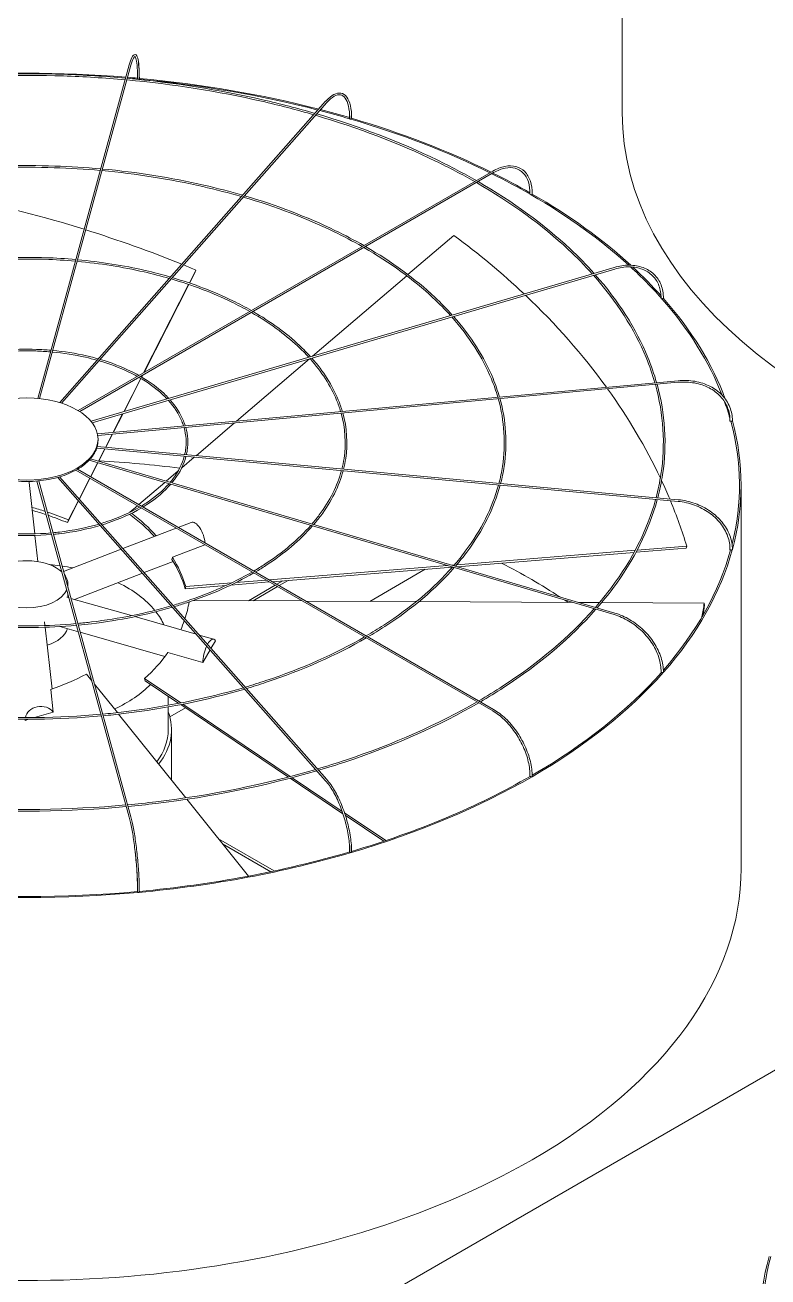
# Model space of a CAD drawing. Header units: millimetres. Extents: x -312439 to 477422, y -331570 to 212570.
# Drawn here: x 395927.4 to 396200.3, y 105970.1 to 106430 of the extents above; entities that cross this region are included whole.
import ezdxf

# ---------------------------------------------------------------- set-up
doc = ezdxf.new("R2010")
doc.units = ezdxf.units.MM

msp = doc.modelspace()

# ---------------------------------------------------------------- linework, layer by layer
at = {"color": 3, "linetype": 'Continuous', "lineweight": 0, "extrusion": (0, 0.816497, 0.57735)}
for p, q in [((396146.72, 106397.756), (396146.72, 106538.496)), ((396865.037, 106428.429), (395875.478, 105857.107)), ((396190.397, 106120.181), (396190.397, 106260.921))]:
    msp.add_line(p, q, dxfattribs=at)
at = {"color": 0, "linetype": 'Continuous', "lineweight": 0, "extrusion": (0, 0.816497, 0.57735)}
for p, q in [((395965.659, 106415.398), (395932.038, 106292.841)), ((395966.25, 106415.236), (395932.657, 106292.781)), ((396037.799, 106401.999), (395940.117, 106291.315)), ((395940.758, 106291.116), (396038.258, 106401.594)), ((396099.185, 106376.345), (395946.867, 106288.404)), ((396099.491, 106375.814), (395947.459, 106288.038)), ((396084.894, 106352.742), (396068.036, 106338.338)), ((395951.628, 106284.445), (396143.795, 106340.976)), ((396143.968, 106340.388), (395952.037, 106283.927)), ((395987.746, 106335.261), (395990.164, 106340.001)), ((395989.794, 106339.035), (395990.164, 106340.001)), ((395989.794, 106339.035), (395987.851, 106335.225)), ((396067.559, 106337.93), (396032.965, 106308.372)), ((395970.93, 106302.297), (395987.465, 106334.71)), ((395987.57, 106334.674), (395971.104, 106302.397)), ((396031.825, 106307.399), (396005.075, 106284.544)), ((396167.272, 106299.375), (395953.973, 106279.871)), ((395954.087, 106279.266), (396167.328, 106298.766)), ((395963.623, 106287.974), (395969.864, 106300.207)), ((395969.958, 106300.151), (395963.768, 106288.017)), ((395970.142, 106300.753), (395970.418, 106301.294)), ((395970.593, 106301.395), (395970.237, 106300.698)), ((395959.76, 106280.4), (395963.24, 106287.223)), ((395963.385, 106287.265), (395959.888, 106280.412)), ((396004.269, 106283.855), (395990.184, 106271.821)), ((395954.19, 106277.432), (395954.19, 106277.932)), ((395956.934, 106274.861), (395959.43, 106279.755)), ((395959.559, 106279.767), (395957.051, 106274.851)), ((395953.705, 106274.542), (396167.272, 106255.012)), ((396167.328, 106255.622), (395953.886, 106275.14)), ((395954.343, 106269.782), (395956.634, 106274.274)), ((395956.752, 106274.263), (395954.45, 106269.751)), ((395989.534, 106271.265), (395984.928, 106267.33)), ((395946.018, 106266.474), (396099.185, 106178.043)), ((395946.637, 106266.824), (396099.491, 106178.574)), ((395950.939, 106270.145), (396143.795, 106213.412)), ((395951.398, 106270.648), (396143.968, 106213.999)), ((395951.424, 106264.06), (395954.06, 106269.227)), ((395954.167, 106269.196), (395951.519, 106264.005)), ((395928.876, 106261.918), (395930.97, 106243.085)), ((395931.776, 106262.501), (395965.659, 106138.99)), ((395932.396, 106262.557), (395966.25, 106139.152)), ((395939.43, 106263.851), (396037.799, 106152.388)), ((396038.258, 106152.794), (395940.081, 106264.039)), ((395947.262, 106255.902), (395951.145, 106263.514)), ((395951.24, 106263.459), (395947.34, 106255.814)), ((395978.674, 106261.986), (395969.134, 106253.835)), ((395983.666, 106266.251), (395979.23, 106262.461)), ((395947.041, 106255.227), (395942.959, 106247.225)), ((395943.329, 106248.191), (395946.963, 106255.315)), ((395968.64, 106253.413), (395965.936, 106251.103)), ((395942.959, 106247.225), (395943.329, 106248.191)), ((395965.922, 106251.05), (395965.936, 106251.103)), ((395982.867, 106245.199), (395963.337, 106237.687)), ((395988.396, 106247.326), (395983.602, 106245.482)), ((395931.038, 106242.474), (395932.1, 106232.929)), ((395981.502, 106234.55), (395993.391, 106239.123)), ((395962.728, 106237.452), (395941.521, 106229.295)), ((396085.939, 106231.757), (396151.499, 106237.059)), ((396151.072, 106236.267), (396086.13, 106231.014)), ((396170.209, 106237.815), (396151.8, 106236.326)), ((396152.224, 106237.118), (396170.415, 106238.589)), ((396170.209, 106237.815), (396170.415, 106238.589)), ((395981.8, 106232.944), (395971.141, 106228.844)), ((396017.029, 106226.183), (396082.406, 106231.471)), ((396084.361, 106230.871), (396018.181, 106225.518)), ((396074.401, 106230.065), (396054.02, 106218.298)), ((396084.108, 106231.609), (396085.072, 106231.687)), ((395970.532, 106228.609), (395945.582, 106219.013)), ((395986.457, 106223.71), (396003.172, 106225.062)), ((396017.106, 106225.431), (396002.976, 106224.288)), ((396004.836, 106225.197), (396015.955, 106226.096)), ((396022.024, 106225.829), (396019.833, 106224.564)), ((396020.7, 106224.064), (396024.039, 106225.992)), ((395943.147, 106224.585), (395943.147, 106223.367)), ((395943.147, 106221.052), (395943.147, 106219.708)), ((396001.238, 106224.148), (395986.252, 106222.936)), ((395986.252, 106222.936), (395986.457, 106223.71)), ((396019.221, 106224.21), (396009.41, 106218.546)), ((396011.126, 106218.537), (396020.087, 106223.71)), ((395943.547, 106219.594), (395942.757, 106219.82)), ((395966.455, 106213.05), (395944.236, 106219.397)), ((396029.222, 106218.436), (395989.326, 106218.658)), ((396071.081, 106218.203), (396030.459, 106218.429)), ((396128.595, 106217.883), (396072.042, 106218.198)), ((396138.367, 106217.829), (396130.807, 106217.871)), ((396176.827, 106217.615), (396139.162, 106217.825)), ((396176.992, 106216.854), (396176.827, 106217.615)), ((395990.267, 106206.247), (395967.731, 106212.685)), ((395934.713, 106209.42), (395934.557, 106210.824)), ((395937.309, 106186.075), (395934.781, 106208.81)), ((395946.969, 106207.119), (395940.173, 106209.06)), ((395978.78, 106198.031), (395947.658, 106206.922)), ((395996.688, 106204.413), (395991.359, 106205.935)), ((395997.283, 106203.85), (395995.679, 106201.04)), ((395992.727, 106195.867), (395979.876, 106199.539)), ((395995.358, 106200.478), (395992.727, 106195.867)), ((395951.907, 106189.12), (395949.95, 106191.559)), ((395971.464, 106189.144), (395971.3, 106189.906)), ((395971.3, 106189.906), (395984.584, 106180.979)), ((395983.834, 106180.832), (395971.464, 106189.144)), ((395937.716, 106177.632), (395936.798, 106185.893)), ((395961.296, 106177.413), (395952.872, 106187.916)), ((395979.971, 106180.113), (395979.971, 106183.428)), ((395979.971, 106171.143), (395979.971, 106179.491)), ((395986.28, 106179.188), (395980.556, 106175.884)), ((396024.106, 106153.768), (395984.553, 106180.349)), ((395985.302, 106180.496), (396024.803, 106153.951)), ((395927.421, 106174.967), (395927.464, 106174.585)), ((395927.464, 106174.585), (395928.752, 106174.967)), ((395930.853, 106175.592), (395937.716, 106177.632)), ((395986.389, 106146.125), (395961.75, 106176.847)), ((395981.196, 106152.6), (395981.196, 106171.143)), ((396044.151, 106140.298), (396024.785, 106153.313)), ((396025.481, 106153.495), (396043.863, 106141.142)), ((396009.462, 106117.356), (395986.833, 106145.571)), ((396044.75, 106140.546), (396059.842, 106130.404)), ((396059.196, 106130.188), (396045.024, 106139.711)), ((396018.91, 106119.255), (395998.478, 106131.052)), ((395999.971, 106129.189), (396017.642, 106118.987))]:
    msp.add_line(p, q, dxfattribs=at)
at = {"color": 0, "linetype": 'Continuous', "lineweight": 0}
for centre, major_axis, ratio, start_param, end_param in [((395928.171, 106260.921), (-262.225, 0), 0.5773503, 4.5737285, 4.8518651), ((395928.171, 106260.921), (-261.613, 0), 0.5773503, 4.556469, 4.5713736), ((395928.171, 106260.921), (-262.225, 0), 0.5773503, 4.5571855, 4.5713361), ((395969.012, 106410.254), (0.306, -0.001), 0.5647458, 3.1415927, 4.5569919), ((395969.012, 106410.254), (0.306, -0.001), 0.5647458, 4.5569919, 6.1277883), ((395928.171, 106260.921), (-261.613, 0), 0.5773503, 4.2918428, 4.5551023), ((395969.06, 106410.428), (0.306, 0), 0.5773503, 5.7174869, 6.2831853), ((395928.171, 106260.921), (-262.225, 0), 0.5773503, 4.2917243, 4.5546375), ((395928.171, 106260.921), (-261.613, 0), 0.5773503, 4.242585, 4.2890574), ((395928.171, 106260.921), (-262.225, 0), 0.5773503, 4.2438111, 4.2889455), ((396046.902, 106395.642), (0.306, -0.003), 0.5659728, 3.1415927, 4.2460434), ((396046.902, 106395.642), (0.306, -0.003), 0.5659728, 4.2460434, 5.8168397), ((395928.171, 106260.921), (-261.613, 0), 0.5773503, 4.0051997, 4.2408431), ((396047.041, 106395.8), (0.306, 0), 0.5773503, 5.290332, 6.2831853), ((395928.171, 106260.921), (-262.225, 0), 0.5773503, 4.0050166, 4.2406095), ((395928.171, 106260.921), (-261.613, 0), 0.5773503, 3.9286416, 4.0018792), ((395928.171, 106260.921), (-262.225, 0), 0.5773503, 3.9309746, 4.001704), ((396113.16, 106367.849), (0.306, -0.004), 0.5683066, 3.1415927, 3.9346429), ((396113.16, 106367.849), (0.306, -0.004), 0.5683066, 3.9346429, 5.5054392), ((395928.171, 106260.921), (-261.613, 0), 0.5773503, 3.7066773, 3.9265771), ((396113.376, 106367.974), (-0.306, 0), 0.5773503, 1.8326303, 3.1415927), ((395928.171, 106260.921), (-262.225, 0), 0.5773503, 3.705131, 3.9265633), ((395928.542, 106219.205), (-236.033, 90.421), 0.5343599, 4.8289255, 5.0170065), ((395928.542, 106219.205), (-236.033, 90.421), 0.5343599, 4.6778989, 4.8264893), ((395928.377, 106219.013), (244.29, -64.884), 0.7560981, 0.9482496, 1.0897919), ((395928.542, 106219.205), (-236.033, 90.421), 0.5343599, 4.655659, 4.6753292), ((395928.171, 106260.921), (-261.613, 0), 0.5773503, 3.6151503, 3.7017035), ((395928.171, 106260.921), (-262.225, 0), 0.5773503, 3.6198551, 3.6998544), ((395928.377, 106219.013), (244.29, -64.884), 0.7560981, 0.7473423, 0.9452164), ((396161.298, 106329.596), (-0.306, 0.005), 0.5715189, 0, 0.4809344), ((396161.298, 106329.596), (-0.306, 0.005), 0.5715189, 0.4809344, 2.0517307), ((395928.171, 106260.921), (-261.613, 0), 0.5773503, 3.3623861, 3.6122993), ((396161.571, 106329.676), (-0.306, 0), 0.5773503, 1.5184711, 3.1415927), ((395928.171, 106260.921), (-262.225, 0), 0.5773503, 3.3525846, 3.6125039), ((395928.377, 106219.013), (244.29, -64.884), 0.7560981, 0.5676523, 0.7441319), ((395928.171, 106260.921), (-261.613, 0), 0.5773503, 3.3053341, 3.3466211), ((396186.606, 106284.626), (-0.306, 0.006), 0.5752952, 0, 0.1678974), ((396186.606, 106284.626), (-0.306, 0.006), 0.5752952, 0.1678974, 1.7386937), ((395928.171, 106260.921), (-261.613, 0), 0.5773503, 2.9976529, 3.2980059), ((396186.909, 106284.653), (-0.306, 0), 0.5773503, 1.2043118, 3.1415927), ((395928.171, 106260.921), (-262.225, 0), 0.5773503, 2.9856485, 3.2984345), ((395928.063, 106277.432), (-26.126, 0), 0.5773503, 2.9880814, 3.1415927), ((395928.063, 106277.432), (-26.126, 0), 0.5773503, 2.6739221, 2.9809447), ((395928.063, 106277.432), (-26.126, 0), 0.5773503, 2.0456036, 2.3526262), ((395928.063, 106277.432), (-26.126, 0), 0.5773503, 2.3597628, 2.6667854), ((395928.171, 106119.681), (-261.613, 0), 0.5773503, 4.4965959, 4.611374), ((395928.063, 106277.432), (-26.126, 0), 0.5773503, 1.417285, 1.7243076), ((395923.383, 106261.307), (-5.494, -0.611), 0.8148193, 3.1415927, 3.239858), ((395928.063, 106277.432), (-26.126, 0), 0.5773503, 1.7314443, 2.0384669), ((395928.377, 106219.013), (244.29, -64.884), 0.7560981, 0.5274276, 0.562586), ((395928.542, 106219.205), (56.639, -21.698), 0.5343599, 1.6636456, 1.7494756), ((395928.377, 106219.013), (244.29, -64.884), 0.7560981, 0.4379774, 0.5241031), ((395928.171, 106218.238), (-56.639, 21.698), 0.5343599, 4.7930664, 4.8825345), ((395928.542, 106219.205), (56.639, -21.698), 0.5343599, 1.5140664, 1.6514841), ((395928.171, 106218.238), (-56.639, 21.698), 0.5343599, 4.655659, 4.78086), ((395928.171, 106218.238), (58.621, -15.57), 0.7560981, 0.8715668, 1.0888975), ((395928.377, 106219.013), (58.621, -15.57), 0.7560981, 1.0889957, 1.0897919), ((395928.377, 106219.013), (58.621, -15.57), 0.7560981, 0.8588781, 1.0770864), ((395990.381, 106242.167), (-1.984, 5.159), 0.4527097, 4.0715694, 6.2831853), ((395928.377, 106219.013), (58.621, -15.57), 0.7560981, 0.4379774, 0.6748983), ((395928.171, 106260.921), (-261.613, 0), 0.5773503, 2.6753447, 2.9836943), ((395928.171, 106260.921), (-262.225, 0), 0.5773503, 2.6707914, 2.9843582), ((396186.606, 106237.342), (-0.306, 0.006), 0.5792658, 0, 1.4246091), ((396186.909, 106237.314), (-0.306, 0), 0.5773503, 0.8901525, 3.1415927), ((395928.171, 106224.585), (-14.976, 0), 0.5773503, 3.6916997, 5.4977871), ((395928.171, 106202.273), (-51.8, 0), 0.5773503, 4.4755897, 4.5522282), ((395928.171, 106202.273), (-51.8, 0), 0.5773503, 4.3841689, 4.46244), ((395928.171, 106218.238), (58.621, -15.57), 0.7560981, 0.4379774, 0.6726233), ((395928.171, 106119.681), (-261.613, 0), 0.5773503, 3.867145, 3.9833748), ((395928.171, 106224.585), (-14.976, 0), 0.5773503, 3.0357663, 3.5615783), ((395928.171, 106202.273), (-51.8, 0), 0.5773503, 3.5810046, 4.0125195), ((395928.171, 106224.585), (-14.976, 0), 0.5773503, 0.1968015, 2.9056449), ((395928.007, 106218.999), (59.282, 12.821), 0.7719474, 5.8595474, 5.99043), ((395928.171, 106119.681), (-261.613, 0), 0.5773503, 3.8494737, 3.8569689), ((395928.007, 106218.999), (247.048, 53.431), 0.7719474, 5.9775334, 6.0030301), ((395928.171, 106218.238), (247.048, 53.431), 0.7719474, 5.9850347, 6.0030301), ((395928.171, 106202.273), (-51.8, 0), 0.5773503, 3.3906549, 3.5616615), ((395928.007, 106218.999), (59.282, 12.821), 0.7719474, 5.7736505, 5.8452628), ((395928.171, 106209.678), (-14.976, 0), 0.5773503, 2.0838772, 2.9778132), ((395995.169, 106199.098), (1.518, 5.315), 0.3621096, 1.1204156, 2.3231422), ((395995.169, 106199.098), (1.518, 5.315), 0.3621096, 5.9116388, 7.2697762), ((395928.007, 106218.999), (59.282, 12.821), 0.7719474, 5.3512156, 5.5881365), ((395927.801, 106219.177), (-56.425, -22.248), 0.5660586, 1.5074553, 1.7443762), ((395928.171, 106260.921), (-262.225, 0), 0.5773503, 2.0421116, 2.6702774), ((395928.171, 106260.921), (-261.613, 0), 0.5773503, 2.358999, 2.669365), ((396161.298, 106192.372), (-0.306, 0.005), 0.5830421, 0, 1.1094484), ((396161.571, 106192.292), (-0.306, 0), 0.5773503, 0.5759933, 3.1415927), ((395928.171, 106202.273), (-51.8, 0), 0.5773503, 2.2375498, 2.6358707), ((395932.96, 106175.169), (5.494, 0.611), 0.8148193, 0.440938, 2.9148909), ((395932.96, 106175.169), (5.494, 0.611), 0.8148193, 3.0505707, 3.1356266), ((395928.171, 106171.143), (-53.025, 0), 0.5773503, 2.7158894, 3.3569527), ((395928.171, 106171.143), (-51.8, 0), 0.5773503, 2.7364581, 3.1415927), ((395928.171, 106260.921), (-261.613, 0), 0.5773503, 2.0437737, 2.355024), ((396113.16, 106154.118), (-0.306, 0.004), 0.5862544, 0, 0.7932918), ((396113.376, 106153.993), (-0.306, 0), 0.5773503, 0.261834, 3.1415927), ((395928.171, 106260.921), (-262.225, 0), 0.5773503, 1.7280308, 2.0415976), ((395928.171, 106260.921), (-261.613, 0), 0.5773503, 1.7289191, 2.0406845), ((396046.902, 106126.325), (-0.306, 0.003), 0.5885883, 0, 0.4763277), ((396047.041, 106126.168), (-0.306, 0), 0.5773503, 0, 3.1415927), ((395928.171, 106260.921), (-262.225, 0), 0.5773503, 1.4139544, 1.727034), ((395928.171, 106260.921), (-261.613, 0), 0.5773503, 1.41439, 1.726367), ((395969.012, 106111.714), (-0.306, 0.001), 0.5898153, 0, 0.1588369), ((395969.06, 106111.539), (-0.306, 0), 0.5773503, 0, 3.1415927), ((396459.693, 105954.047), (-262.225, 0), 0.5773503, 6.126925, 6.4343205), ((396459.693, 105954.047), (-261.613, 0), 0.5773503, 6.1262297, 6.4235661)]:
    msp.add_ellipse(centre, major_axis=major_axis, ratio=ratio, start_param=start_param, end_param=end_param, dxfattribs=at)
at = {"color": 3, "linetype": 'Continuous', "lineweight": 0}
for centre, start_param, end_param in [((396408.946, 106397.756), 0, 2.3561945), ((395928.171, 106120.181), 0, 2.3561945), ((395928.171, 106120.181), 2.3561945, 3.1415927)]:
    msp.add_ellipse(centre, major_axis=(-262.225, 0), ratio=0.5773503, start_param=start_param, end_param=end_param, dxfattribs=at)
at = {"color": 0, "linetype": 'Continuous', "lineweight": 0}
msp.add_ellipse((395928.063, 106277.932), major_axis=(-26.126, 0), ratio=0.5773503, dxfattribs=at)
for points, knots in [([(395969.366, 106410.428), (395969.366, 106412.132), (395969.315, 106413.649), (395969.112, 106416.167), (395968.963, 106417.167), (395968.561, 106418.588), (395968.335, 106419.104), (395967.55, 106419.219), (395967.302, 106419.072), (395966.751, 106418.486), (395966.443, 106417.832), (395965.963, 106416.45), (395965.811, 106415.952), (395965.659, 106415.398)], [4.712389, 4.712389, 4.712389, 4.712389, 5.0265482, 5.0265482, 5.3407075, 5.3407075, 5.6548668, 5.6548668, 5.8236028, 5.8236028, 6.1377621, 6.1377621, 6.2831853, 6.2831853, 6.2831853, 6.2831853]), ([(395966.25, 106415.236), (395966.568, 106416.396), (395966.887, 106417.288), (395967.444, 106418.369), (395967.693, 106418.519), (395967.719, 106418.519), (395967.924, 106418.37), (395968.276, 106417.205), (395968.421, 106416.355), (395968.631, 106414.112), (395968.693, 106412.682), (395968.706, 106410.793), (395968.707, 106410.526), (395968.706, 106410.255)], [0, 0, 0, 0, 0.3152669, 0.3152669, 0.6094726, 0.6094726, 0.9267406, 0.9267406, 1.2208373, 1.2208373, 1.5356304, 1.5356304, 1.5863402, 1.5863402, 1.5863402, 1.5863402]), ([(395968.985, 106416.564), (395968.994, 106416.503), (395969.003, 106416.442), (395969.155, 106415.355), (395969.249, 106414.051), (395969.312, 106411.814), (395969.321, 106411.054), (395969.319, 106410.253)], [1.10131175, 1.10131175, 1.10131175, 1.10131175, 1.12076762, 1.12076762, 1.43803566, 1.43803566, 1.5863026, 1.5863026, 1.5863026, 1.5863026]), ([(395964.32, 106410.518), (395956.826, 106411.196), (395949.274, 106411.663), (395925.046, 106412.479), (395908.288, 106412.009), (395891.806, 106410.518)], [5.342386, 5.342386, 5.342386, 5.342386, 5.43953692, 5.43953692, 5.65318828, 5.65318828, 5.65318828, 5.65318828]), ([(395964.156, 106409.918), (395956.638, 106410.596), (395949.062, 106411.062), (395924.943, 106411.861), (395908.321, 106411.392), (395891.97, 106409.918)], [5.34285963, 5.34285963, 5.34285963, 5.34285963, 5.44045758, 5.44045758, 5.65271466, 5.65271466, 5.65271466, 5.65271466]), ([(396033.435, 106397.055), (396027.157, 106398.884), (396020.736, 106400.55), (395998.286, 106405.684), (395981.679, 106408.311), (395964.775, 106409.862)], [5.03043397, 5.03043397, 5.03043397, 5.03043397, 5.12064091, 5.12064091, 5.34017784, 5.34017784, 5.34017784, 5.34017784]), ([(396033.883, 106397.563), (396027.595, 106399.401), (396021.164, 106401.075), (395998.624, 106406.249), (395981.932, 106408.898), (395964.94, 106410.462)], [5.02911205, 5.02911205, 5.02911205, 5.02911205, 5.11935362, 5.11935362, 5.33970837, 5.33970837, 5.33970837, 5.33970837]), ([(396047.348, 106395.8), (396047.348, 106397.515), (396047.197, 106399.064), (396046.601, 106401.69), (396046.156, 106402.768), (396044.975, 106404.353), (396044.226, 106404.859), (396042.586, 106405.143), (396041.726, 106404.97), (396039.913, 106404.05), (396038.949, 106403.264), (396037.924, 106402.141), (396037.861, 106402.071), (396037.799, 106401.999)], [4.712389, 4.712389, 4.712389, 4.712389, 5.0265482, 5.0265482, 5.3407075, 5.3407075, 5.6548668, 5.6548668, 5.9484515, 5.9484515, 6.2626108, 6.2626108, 6.2831853, 6.2831853, 6.2831853, 6.2831853]), ([(396038.258, 106401.594), (396039.172, 106402.63), (396040.08, 106403.396), (396041.763, 106404.318), (396042.529, 106404.474), (396043.87, 106404.239), (396044.467, 106403.845), (396045.494, 106402.446), (396045.911, 106401.442), (396046.463, 106398.938), (396046.603, 106397.448), (396046.597, 106395.741), (396046.597, 106395.693), (396046.596, 106395.645)], [0, 0, 0, 0, 0.3146448, 0.3146448, 0.6289116, 0.6289116, 0.9461796, 0.9461796, 1.2634477, 1.2634477, 1.5772832, 1.5772832, 1.5863402, 1.5863402, 1.5863402, 1.5863402]), ([(396092.536, 106372.506), (396087.933, 106375.135), (396083.141, 106377.653), (396064.643, 106386.593), (396049.82, 106392.245), (396034.084, 106396.865)], [4.71777189, 4.71777189, 4.71777189, 4.71777189, 4.80086127, 4.80086127, 5.02732174, 5.02732174, 5.02732174, 5.02732174]), ([(396093.149, 106372.86), (396088.535, 106375.505), (396083.731, 106378.04), (396065.181, 106387.036), (396050.315, 106392.723), (396034.532, 106397.372)], [4.71590946, 4.71590946, 4.71590946, 4.71590946, 4.79913358, 4.79913358, 5.02600568, 5.02600568, 5.02600568, 5.02600568]), ([(396047.199, 106396.654), (396047.205, 106396.45), (396047.208, 106396.243), (396047.21, 106395.904), (396047.21, 106395.773), (396047.209, 106395.641)], [7.805980691, 7.805980691, 7.805980691, 7.805980691, 7.845140151, 7.845140151, 7.869416781, 7.869416781, 7.869416781, 7.869416781]), ([(395955.177, 106377.19), (395949.594, 106377.693), (395943.968, 106378.041), (395925.851, 106378.652), (395913.297, 106378.303), (395900.949, 106377.19)], [5.34296141, 5.34296141, 5.34296141, 5.34296141, 5.43938168, 5.43938168, 5.65261288, 5.65261288, 5.65261288, 5.65261288]), ([(395955.013, 106376.59), (395949.406, 106377.093), (395943.756, 106377.439), (395925.748, 106378.034), (395913.33, 106377.686), (395901.113, 106376.59)], [5.34359392, 5.34359392, 5.34359392, 5.34359392, 5.44060854, 5.44060854, 5.65198037, 5.65198037, 5.65198037, 5.65198037]), ([(396007.35, 106367.498), (396002.687, 106368.858), (395997.918, 106370.098), (395981.068, 106373.968), (395968.545, 106375.958), (395955.797, 106377.134)], [5.03001504, 5.03001504, 5.03001504, 5.03001504, 5.11913743, 5.11913743, 5.33939405, 5.33939405, 5.33939405, 5.33939405]), ([(396113.682, 106367.974), (396113.682, 106369.7), (396113.446, 106371.295), (396112.512, 106374.074), (396111.814, 106375.258), (396110.015, 106377.078), (396108.917, 106377.714), (396106.449, 106378.365), (396105.082, 106378.382), (396102.218, 106377.813), (396100.718, 106377.225), (396099.211, 106376.36), (396099.198, 106376.352), (396099.185, 106376.345)], [3.1415927, 3.1415927, 3.1415927, 3.1415927, 3.4557519, 3.4557519, 3.7699112, 3.7699112, 4.0826965, 4.0826965, 4.3954482, 4.3954482, 4.7096075, 4.7096075, 4.712389, 4.712389, 4.712389, 4.712389]), ([(396099.491, 106375.814), (396100.928, 106376.644), (396102.36, 106377.205), (396105.06, 106377.74), (396106.326, 106377.715), (396108.577, 106377.101), (396109.564, 106376.514), (396111.187, 106374.82), (396111.823, 106373.712), (396112.668, 106371.064), (396112.876, 106369.527), (396112.853, 106367.853)], [1.5707963, 1.5707963, 1.5707963, 1.5707963, 1.8880644, 1.8880644, 2.2053324, 2.2053324, 2.5226004, 2.5226004, 2.8398685, 2.8398685, 3.1571365, 3.1571365, 3.1571365, 3.1571365]), ([(396006.902, 106366.99), (396002.249, 106368.342), (395997.491, 106369.573), (395980.73, 106373.404), (395968.292, 106375.371), (395955.632, 106376.534)], [5.03177949, 5.03177949, 5.03177949, 5.03177949, 5.12085286, 5.12085286, 5.34001919, 5.34001919, 5.34001919, 5.34001919]), ([(396135.727, 106338.603), (396132.991, 106341.656), (396130.052, 106344.649), (396117.371, 106356.484), (396106.013, 106364.752), (396093.15, 106372.153)], [4.40451603, 4.40451603, 4.40451603, 4.40451603, 4.48100319, 4.48100319, 4.71406654, 4.71406654, 4.71406654, 4.71406654]), ([(396136.378, 106338.794), (396133.646, 106341.856), (396130.711, 106344.857), (396118.022, 106356.753), (396106.646, 106365.067), (396093.763, 106372.507)], [4.40270972, 4.40270972, 4.40270972, 4.40270972, 4.47899466, 4.47899466, 4.71221436, 4.71221436, 4.71221436, 4.71221436]), ([(396051.212, 106348.647), (396047.819, 106350.578), (396044.29, 106352.429), (396030.481, 106359.098), (396019.359, 106363.337), (396007.552, 106366.801)], [4.7196458, 4.7196458, 4.7196458, 4.7196458, 4.80114658, 4.80114658, 5.02763075, 5.02763075, 5.02763075, 5.02763075]), ([(396051.826, 106349.002), (396048.422, 106350.949), (396044.88, 106352.815), (396031.02, 106359.541), (396019.854, 106363.814), (396007.999, 106367.308)], [4.71715813, 4.71715813, 4.71715813, 4.71715813, 4.79884427, 4.79884427, 5.02587671, 5.02587671, 5.02587671, 5.02587671]), ([(395946.038, 106343.873), (395942.364, 106344.202), (395938.664, 106344.429), (395926.654, 106344.837), (395918.304, 106344.608), (395910.089, 106343.873)], [5.34408303, 5.34408303, 5.34408303, 5.34408303, 5.43906993, 5.43906993, 5.65149126, 5.65149126, 5.65149126, 5.65149126]), ([(396083.66, 106323.286), (396081.65, 106325.517), (396079.495, 106327.705), (396070.028, 106336.533), (396061.493, 106342.74), (396051.827, 106348.295)], [4.40671458, 4.40671458, 4.40671458, 4.40671458, 4.48133637, 4.48133637, 4.71470569, 4.71470569, 4.71470569, 4.71470569]), ([(396084.311, 106323.477), (396082.305, 106325.717), (396080.155, 106327.913), (396070.679, 106336.803), (396062.127, 106343.055), (396052.44, 106348.649)], [4.40429576, 4.40429576, 4.40429576, 4.40429576, 4.47865981, 4.47865981, 4.7122362, 4.7122362, 4.7122362, 4.7122362]), ([(395945.873, 106343.273), (395942.176, 106343.601), (395938.452, 106343.828), (395926.551, 106344.219), (395918.337, 106343.991), (395910.253, 106343.273)], [5.34503474, 5.34503474, 5.34503474, 5.34503474, 5.44090812, 5.44090812, 5.65053954, 5.65053954, 5.65053954, 5.65053954]), ([(395980.377, 106336.934), (395977.346, 106337.809), (395974.248, 106338.607), (395963.174, 106341.135), (395954.907, 106342.442), (395946.493, 106343.217)], [5.03439168, 5.03439168, 5.03439168, 5.03439168, 5.12127422, 5.12127422, 5.3396756, 5.3396756, 5.3396756, 5.3396756]), ([(395980.825, 106337.442), (395977.784, 106338.325), (395974.676, 106339.132), (395963.512, 106341.7), (395955.16, 106343.029), (395946.657, 106343.817)], [5.03173968, 5.03173968, 5.03173968, 5.03173968, 5.11870396, 5.11870396, 5.33874043, 5.33874043, 5.33874043, 5.33874043]), ([(396161.877, 106329.676), (396161.877, 106331.408), (396161.578, 106333.058), (396160.402, 106336.028), (396159.526, 106337.347), (396157.285, 106339.514), (396155.922, 106340.361), (396152.85, 106341.503), (396151.143, 106341.797), (396147.555, 106341.81), (396145.674, 106341.529), (396143.795, 106340.976)], [4.712389, 4.712389, 4.712389, 4.712389, 5.0265482, 5.0265482, 5.3407075, 5.3407075, 5.6548668, 5.6548668, 5.969026, 5.969026, 6.2831853, 6.2831853, 6.2831853, 6.2831853]), ([(396143.968, 106340.388), (396145.784, 106340.923), (396147.596, 106341.19), (396151.031, 106341.166), (396152.652, 106340.877), (396155.545, 106339.777), (396156.816, 106338.967), (396158.89, 106336.908), (396159.694, 106335.66), (396160.76, 106332.837), (396161.02, 106331.262), (396160.992, 106329.601)], [0, 0, 0, 0, 0.317268, 0.317268, 0.6345361, 0.6345361, 0.9518041, 0.9518041, 1.2690722, 1.2690722, 1.5863402, 1.5863402, 1.5863402, 1.5863402]), ([(396009.897, 106324.794), (396007.712, 106326.028), (396005.443, 106327.213), (395996.323, 106331.613), (395988.903, 106334.438), (395981.027, 106336.745)], [4.72327264, 4.72327264, 4.72327264, 4.72327264, 4.80171455, 4.80171455, 5.02817129, 5.02817129, 5.02817129, 5.02817129]), ([(396010.512, 106325.149), (396008.315, 106326.4), (396006.033, 106327.6), (395996.861, 106332.056), (395989.398, 106334.915), (395981.474, 106337.252)], [4.71952861, 4.71952861, 4.71952861, 4.71952861, 4.7982649, 4.7982649, 5.02554265, 5.02554265, 5.02554265, 5.02554265]), ([(396158.729, 106298.594), (396157.841, 106301.703), (396156.765, 106304.794), (396151.187, 106318.331), (396144.685, 106328.507), (396136.178, 106338.097)], [4.09036759, 4.09036759, 4.09036759, 4.09036759, 4.16055829, 4.16055829, 4.40029723, 4.40029723, 4.40029723, 4.40029723]), ([(396159.35, 106298.651), (396158.464, 106301.77), (396157.389, 106304.871), (396151.817, 106318.461), (396145.32, 106328.671), (396136.827, 106338.288)], [4.08953528, 4.08953528, 4.08953528, 4.08953528, 4.15944113, 4.15944113, 4.39851052, 4.39851052, 4.39851052, 4.39851052]), ([(396031.6, 106307.971), (396030.314, 106309.383), (396028.941, 106310.769), (396022.688, 106316.592), (396016.98, 106320.736), (396010.514, 106324.443)], [4.41096312, 4.41096312, 4.41096312, 4.41096312, 4.4820009, 4.4820009, 4.71586354, 4.71586354, 4.71586354, 4.71586354]), ([(396032.252, 106308.163), (396030.97, 106309.584), (396029.601, 106310.978), (396023.34, 106316.861), (396017.613, 106321.05), (396011.127, 106324.797)], [4.40730528, 4.40730528, 4.40730528, 4.40730528, 4.47799052, 4.47799052, 4.71216027, 4.71216027, 4.71216027, 4.71216027]), ([(396101.018, 106293.317), (396100.363, 106295.579), (396099.575, 106297.828), (396095.41, 106307.927), (396090.517, 106315.574), (396084.112, 106322.781)], [4.09258463, 4.09258463, 4.09258463, 4.09258463, 4.16074385, 4.16074385, 4.40108815, 4.40108815, 4.40108815, 4.40108815]), ([(396101.639, 106293.374), (396100.986, 106295.646), (396100.199, 106297.904), (396096.04, 106308.057), (396091.152, 106315.739), (396084.762, 106322.971)], [4.09145544, 4.09145544, 4.09145544, 4.09145544, 4.15925512, 4.15925512, 4.39870409, 4.39870409, 4.39870409, 4.39870409]), ([(395936.898, 106310.556), (395935.135, 106310.71), (395933.36, 106310.818), (395927.458, 106311.022), (395923.311, 106310.913), (395919.228, 106310.556)], [5.34742678, 5.34742678, 5.34742678, 5.34742678, 5.43812478, 5.43812478, 5.64814751, 5.64814751, 5.64814751, 5.64814751]), ([(395936.733, 106309.955), (395934.947, 106310.11), (395933.148, 106310.216), (395927.356, 106310.404), (395923.344, 106310.297), (395919.393, 106309.955)], [5.34934775, 5.34934775, 5.34934775, 5.34934775, 5.44178794, 5.44178794, 5.64622654, 5.64622654, 5.64622654, 5.64622654]), ([(395953.851, 106306.877), (395952.442, 106307.275), (395951.006, 106307.641), (395945.619, 106308.866), (395941.523, 106309.514), (395937.353, 106309.9)], [5.04221465, 5.04221465, 5.04221465, 5.04221465, 5.12251796, 5.12251796, 5.33864709, 5.33864709, 5.33864709, 5.33864709]), ([(395954.3, 106307.386), (395952.881, 106307.792), (395951.434, 106308.166), (395945.957, 106309.431), (395941.775, 106310.101), (395937.517, 106310.5)], [5.03687901, 5.03687901, 5.03687901, 5.03687901, 5.11739529, 5.11739529, 5.33679188, 5.33679188, 5.33679188, 5.33679188]), ([(395968.579, 106300.939), (395967.604, 106301.478), (395966.596, 106301.998), (395962.164, 106304.128), (395958.448, 106305.538), (395954.502, 106306.69)], [4.73414686, 4.73414686, 4.73414686, 4.73414686, 4.80339703, 4.80339703, 5.02979007, 5.02979007, 5.02979007, 5.02979007]), ([(395969.197, 106301.296), (395968.208, 106301.851), (395967.187, 106302.385), (395962.703, 106304.571), (395958.943, 106306.016), (395954.95, 106307.197)], [4.72658474, 4.72658474, 4.72658474, 4.72658474, 4.79652126, 4.79652126, 5.0245472, 5.0245472, 5.0245472, 5.0245472]), ([(396043.308, 106288.04), (396042.887, 106289.458), (396042.387, 106290.869), (396039.634, 106297.532), (396036.353, 106302.647), (396032.054, 106307.466)], [4.09685918, 4.09685918, 4.09685918, 4.09685918, 4.16111414, 4.16111414, 4.40251946, 4.40251946, 4.40251946, 4.40251946]), ([(396043.93, 106288.097), (396043.51, 106289.525), (396043.011, 106290.946), (396040.265, 106297.662), (396036.988, 106302.811), (396032.704, 106307.657)], [4.09510983, 4.09510983, 4.09510983, 4.09510983, 4.15888353, 4.15888353, 4.39893942, 4.39893942, 4.39893942, 4.39893942]), ([(395979.534, 106292.654), (395978.976, 106293.248), (395978.387, 106293.833), (395975.349, 106296.65), (395972.466, 106298.731), (395969.2, 106300.591)], [4.42373247, 4.42373247, 4.42373247, 4.42373247, 4.48397953, 4.48397953, 4.71933502, 4.71933502, 4.71933502, 4.71933502]), ([(395980.19, 106292.848), (395979.635, 106293.45), (395979.049, 106294.042), (395976, 106296.92), (395973.1, 106299.046), (395969.813, 106300.945)], [4.41624247, 4.41624247, 4.41624247, 4.41624247, 4.47598634, 4.47598634, 4.71193426, 4.71193426, 4.71193426, 4.71193426]), ([(396187.215, 106284.653), (396187.215, 106286.39), (396186.882, 106288.097), (396185.583, 106291.284), (396184.617, 106292.761), (396182.153, 106295.34), (396180.654, 106296.441), (396177.275, 106298.162), (396175.394, 106298.782), (396171.432, 106299.484), (396169.351, 106299.566), (396167.272, 106299.375)], [4.712389, 4.712389, 4.712389, 4.712389, 5.0265482, 5.0265482, 5.3407075, 5.3407075, 5.6548668, 5.6548668, 5.969026, 5.969026, 6.2831853, 6.2831853, 6.2831853, 6.2831853]), ([(396167.328, 106298.766), (396169.343, 106298.95), (396171.357, 106298.867), (396175.181, 106298.179), (396176.99, 106297.573), (396180.221, 106295.903), (396181.643, 106294.838), (396183.962, 106292.359), (396184.859, 106290.946), (396186.043, 106287.907), (396186.331, 106286.283), (396186.3, 106284.631)], [6.2831853, 6.2831853, 6.2831853, 6.2831853, 6.6004533, 6.6004533, 6.9177214, 6.9177214, 7.2349894, 7.2349894, 7.5522575, 7.5522575, 7.8695255, 7.8695255, 7.8695255, 7.8695255]), ([(396159.161, 106256.369), (396159.916, 106259.225), (396160.512, 106262.095), (396162.614, 106275.973), (396161.924, 106287.089), (396158.898, 106297.995)], [3.77541609, 3.77541609, 3.77541609, 3.77541609, 3.83978539, 3.83978539, 4.08585643, 4.08585643, 4.08585643, 4.08585643]), ([(396159.779, 106256.313), (396160.533, 106259.175), (396161.128, 106262.053), (396163.225, 106275.969), (396162.536, 106287.119), (396159.518, 106298.051)], [3.77616248, 3.77616248, 3.77616248, 3.77616248, 3.84020832, 3.84020832, 4.08505688, 4.08505688, 4.08505688, 4.08505688]), ([(395985.593, 106282.762), (395985.408, 106283.338), (395985.198, 106283.911), (395983.859, 106287.136), (395982.189, 106289.719), (395979.996, 106292.152)], [4.10975269, 4.10975269, 4.10975269, 4.10975269, 4.16221832, 4.16221832, 4.40682155, 4.40682155, 4.40682155, 4.40682155]), ([(395986.217, 106282.819), (395986.033, 106283.405), (395985.824, 106283.987), (395984.489, 106287.267), (395982.824, 106289.884), (395980.646, 106292.343)], [4.10592526, 4.10592526, 4.10592526, 4.10592526, 4.15777238, 4.15777238, 4.39963811, 4.39963811, 4.39963811, 4.39963811]), ([(396101.456, 106261.646), (396101.998, 106263.72), (396102.427, 106265.803), (396103.997, 106276.162), (396103.474, 106284.519), (396101.188, 106292.718)], [3.77736844, 3.77736844, 3.77736844, 3.77736844, 3.83971259, 3.83971259, 4.08656564, 4.08656564, 4.08656564, 4.08656564]), ([(396102.074, 106261.589), (396102.614, 106263.67), (396103.042, 106265.761), (396104.607, 106276.157), (396104.085, 106284.549), (396101.808, 106292.774)], [3.77834287, 3.77834287, 3.77834287, 3.77834287, 3.84027623, 3.84027623, 4.08549455, 4.08549455, 4.08549455, 4.08549455]), ([(396043.747, 106266.923), (396044.077, 106268.218), (396044.341, 106269.518), (396045.379, 106276.358), (396045.024, 106281.953), (396043.482, 106287.441)], [3.78111281, 3.78111281, 3.78111281, 3.78111281, 3.83956511, 3.83956511, 4.08781837, 4.08781837, 4.08781837, 4.08781837]), ([(396044.365, 106266.866), (396044.693, 106268.168), (396044.956, 106269.476), (396045.99, 106276.354), (396045.635, 106281.983), (396044.102, 106287.497)], [3.78251471, 3.78251471, 3.78251471, 3.78251471, 3.8404098, 3.8404098, 4.0861992, 4.0861992, 4.0861992, 4.0861992]), ([(395986.034, 106272.2), (395986.155, 106272.716), (395986.255, 106273.234), (395986.762, 106276.555), (395986.574, 106279.386), (395985.774, 106282.164)], [3.79241111, 3.79241111, 3.79241111, 3.79241111, 3.83910744, 3.83910744, 4.09159713, 4.09159713, 4.09159713, 4.09159713]), ([(395986.649, 106272.144), (395986.77, 106272.667), (395986.869, 106273.192), (395987.372, 106276.55), (395987.185, 106279.416), (395986.395, 106282.22)], [3.79485754, 3.79485754, 3.79485754, 3.79485754, 3.8407928, 3.8407928, 4.08828416, 4.08828416, 4.08828416, 4.08828416]), ([(395980.702, 106262.028), (395981.082, 106262.48), (395981.446, 106262.937), (395983.756, 106266.022), (395985.133, 106268.785), (395985.883, 106271.599)], [3.47410339, 3.47410339, 3.47410339, 3.47410339, 3.51894345, 3.51894345, 3.77424927, 3.77424927, 3.77424927, 3.77424927]), ([(395981.342, 106261.84), (395981.686, 106262.254), (395982.015, 106262.673), (395984.333, 106265.787), (395985.741, 106268.634), (395986.502, 106271.543)], [3.48078418, 3.48078418, 3.48078418, 3.48078418, 3.52099532, 3.52099532, 3.77722211, 3.77722211, 3.77722211, 3.77722211]), ([(396032.764, 106246.713), (396033.71, 106247.81), (396034.604, 106248.921), (396039.336, 106255.25), (396042.078, 106260.733), (396043.59, 106266.322)], [3.46491265, 3.46491265, 3.46491265, 3.46491265, 3.51947788, 3.51947788, 3.77207122, 3.77207122, 3.77207122, 3.77207122]), ([(396033.408, 106246.523), (396034.314, 106247.583), (396035.173, 106248.657), (396039.913, 106255.015), (396042.687, 106260.582), (396044.209, 106266.266)], [3.46836695, 3.46836695, 3.46836695, 3.46836695, 3.52050672, 3.52050672, 3.77360482, 3.77360482, 3.77360482, 3.77360482]), ([(395970.077, 106253.291), (395970.673, 106253.645), (395971.255, 106254.006), (395975.157, 106256.537), (395978, 106258.946), (395980.263, 106261.519)], [3.15594616, 3.15594616, 3.15594616, 3.15594616, 3.1998122, 3.1998122, 3.45718678, 3.45718678, 3.45718678, 3.45718678]), ([(395970.684, 106252.94), (395971.189, 106253.244), (395971.684, 106253.554), (395975.63, 106256.116), (395978.577, 106258.63), (395980.91, 106261.329)], [3.16311142, 3.16311142, 3.16311142, 3.16311142, 3.20013863, 3.20013863, 3.46418527, 3.46418527, 3.46418527, 3.46418527]), ([(396084.823, 106231.398), (396086.336, 106233.139), (396087.762, 106234.905), (396094.916, 106244.478), (396099.023, 106252.681), (396101.296, 106261.045)], [3.46185589, 3.46185589, 3.46185589, 3.46185589, 3.51965328, 3.51965328, 3.77134922, 3.77134922, 3.77134922, 3.77134922]), ([(396085.468, 106231.208), (396086.941, 106232.912), (396088.331, 106234.641), (396095.493, 106244.243), (396099.632, 106252.529), (396101.915, 106260.989)], [3.46418406, 3.46418406, 3.46418406, 3.46418406, 3.52033986, 3.52033986, 3.7723822, 3.7723822, 3.7723822, 3.7723822]), ([(395955.213, 106246.892), (395955.953, 106247.116), (395956.685, 106247.348), (395961.811, 106249.06), (395965.877, 106250.862), (395969.469, 106252.935)], [2.837842, 2.837842, 2.837842, 2.837842, 2.88061564, 2.88061564, 3.14113288, 3.14113288, 3.14113288, 3.14113288]), ([(395955.659, 106246.388), (395956.291, 106246.581), (395956.917, 106246.781), (395962.124, 106248.515), (395966.356, 106250.401), (395970.081, 106252.582)], [2.84298262, 2.84298262, 2.84298262, 2.84298262, 2.8793398, 2.8793398, 3.14846238, 3.14846238, 3.14846238, 3.14846238]), ([(396136.873, 106216.087), (396138.957, 106218.474), (396140.917, 106220.897), (396150.493, 106233.713), (396155.964, 106244.633), (396158.999, 106255.769)], [3.46025293, 3.46025293, 3.46025293, 3.46025293, 3.51974047, 3.51974047, 3.77090484, 3.77090484, 3.77090484, 3.77090484]), ([(396137.52, 106215.896), (396139.562, 106218.247), (396141.487, 106220.633), (396151.071, 106233.478), (396156.573, 106244.481), (396159.619, 106255.712)], [3.4620089, 3.4620089, 3.4620089, 3.4620089, 3.52025567, 3.52025567, 3.77168417, 3.77168417, 3.77168417, 3.77168417]), ([(396167.272, 106255.012), (396169.287, 106254.828), (396171.304, 106254.377), (396175.135, 106252.987), (396176.949, 106252.048), (396180.192, 106249.778), (396181.621, 106248.447), (396183.952, 106245.528), (396184.854, 106243.942), (396186.043, 106240.674), (396186.331, 106238.993), (396186.3, 106237.347)], [0, 0, 0, 0, 0.317268, 0.317268, 0.6345361, 0.6345361, 0.9518041, 0.9518041, 1.2690722, 1.2690722, 1.5863402, 1.5863402, 1.5863402, 1.5863402]), ([(396187.215, 106237.314), (396187.215, 106239.05), (396186.882, 106240.814), (396185.588, 106244.225), (396184.628, 106245.87), (396182.175, 106248.885), (396180.684, 106250.254), (396177.316, 106252.585), (396175.44, 106253.546), (396171.486, 106254.97), (396169.407, 106255.432), (396167.328, 106255.622)], [4.712389, 4.712389, 4.712389, 4.712389, 5.0265482, 5.0265482, 5.3407075, 5.3407075, 5.6548668, 5.6548668, 5.969026, 5.969026, 6.2831853, 6.2831853, 6.2831853, 6.2831853]), ([(395919.121, 106243.439), (395919.872, 106243.372), (395920.625, 106243.314), (395926.571, 106242.92), (395931.842, 106242.979), (395937.005, 106243.439)], [2.2030547, 2.2030547, 2.2030547, 2.2030547, 2.24193573, 2.24193573, 2.50933428, 2.50933428, 2.50933428, 2.50933428]), ([(395937.625, 106243.497), (395938.42, 106243.572), (395939.213, 106243.658), (395945.054, 106244.359), (395949.966, 106245.354), (395954.566, 106246.7)], [2.52003494, 2.52003494, 2.52003494, 2.52003494, 2.56128493, 2.56128493, 2.82541727, 2.82541727, 2.82541727, 2.82541727]), ([(395937.789, 106242.897), (395938.503, 106242.966), (395939.215, 106243.042), (395945.162, 106243.747), (395950.254, 106244.782), (395955.013, 106246.193)], [2.52186126, 2.52186126, 2.52186126, 2.52186126, 2.55867334, 2.55867334, 2.83065097, 2.83065097, 2.83065097, 2.83065097]), ([(396011.393, 106229.437), (396012.792, 106230.257), (396014.154, 106231.096), (396022.122, 106236.267), (396027.797, 106241.07), (396032.321, 106246.205)], [3.14877196, 3.14877196, 3.14877196, 3.14877196, 3.19991213, 3.19991213, 3.45646828, 3.45646828, 3.45646828, 3.45646828]), ([(396012.002, 106229.085), (396013.309, 106229.856), (396014.583, 106230.645), (396022.595, 106235.845), (396028.374, 106240.754), (396032.968, 106246.014)], [3.15241617, 3.15241617, 3.15241617, 3.15241617, 3.2000755, 3.2000755, 3.46000178, 3.46000178, 3.46000178, 3.46000178]), ([(395918.956, 106242.839), (395919.672, 106242.775), (395920.39, 106242.718), (395926.444, 106242.303), (395931.863, 106242.36), (395937.17, 106242.839)], [2.20116261, 2.20116261, 2.20116261, 2.20116261, 2.23802396, 2.23802396, 2.51122637, 2.51122637, 2.51122637, 2.51122637]), ([(395981.358, 106233.674), (395981.417, 106233.894), (395981.462, 106234.146), (395981.495, 106234.465), (395981.498, 106234.507), (395981.502, 106234.55)], [27.2141577, 27.2141577, 27.2141577, 27.2141577, 28.9150445, 28.9150445, 29.1719106, 29.1719106, 29.1719106, 29.1719106]), ([(396052.707, 106205.585), (396054.909, 106206.869), (396057.052, 106208.187), (396069.086, 106215.997), (396077.593, 106223.194), (396084.378, 106230.891)], [3.14637947, 3.14637947, 3.14637947, 3.14637947, 3.19994276, 3.19994276, 3.45622926, 3.45622926, 3.45622926, 3.45622926]), ([(396053.317, 106205.232), (396055.427, 106206.468), (396057.481, 106207.735), (396069.56, 106215.575), (396078.171, 106222.877), (396085.026, 106230.7)], [3.14882268, 3.14882268, 3.14882268, 3.14882268, 3.20005174, 3.20005174, 3.4585926, 3.4585926, 3.4585926, 3.4585926]), ([(395981.739, 106216.836), (395983.391, 106217.328), (395985.023, 106217.843), (395995.446, 106221.322), (396003.588, 106224.931), (396010.782, 106229.082)], [2.8326444, 2.8326444, 2.8326444, 2.8326444, 2.88031456, 2.88031456, 3.14136267, 3.14136267, 3.14136267, 3.14136267]), ([(395982.185, 106216.33), (395983.729, 106216.793), (395985.254, 106217.276), (395995.76, 106220.777), (396004.067, 106224.469), (396011.394, 106228.729)], [2.83524734, 2.83524734, 2.83524734, 2.83524734, 2.87967423, 2.87967423, 3.14504801, 3.14504801, 3.14504801, 3.14504801]), ([(395946.765, 106210.179), (395948.459, 106210.338), (395950.147, 106210.518), (395961.98, 106211.934), (395971.85, 106213.933), (395981.091, 106216.645)], [2.51666009, 2.51666009, 2.51666009, 2.51666009, 2.56064993, 2.56064993, 2.826424, 2.826424, 2.826424, 2.826424]), ([(395946.929, 106209.58), (395948.542, 106209.731), (395950.149, 106209.902), (395962.088, 106211.322), (395972.138, 106213.361), (395981.538, 106216.138)], [2.517588, 2.517588, 2.517588, 2.517588, 2.55933958, 2.55933958, 2.82905034, 2.82905034, 2.82905034, 2.82905034]), ([(396094.01, 106181.738), (396097.021, 106183.488), (396099.948, 106185.286), (396116.047, 106195.735), (396127.383, 106205.323), (396136.428, 106215.579)], [3.14512292, 3.14512292, 3.14512292, 3.14512292, 3.19995757, 3.19995757, 3.45603404, 3.45603404, 3.45603404, 3.45603404]), ([(396094.621, 106181.385), (396097.538, 106183.087), (396100.377, 106184.834), (396116.521, 106195.313), (396127.961, 106205.007), (396137.076, 106215.388)], [3.14696065, 3.14696065, 3.14696065, 3.14696065, 3.20003933, 3.20003933, 3.45780979, 3.45780979, 3.45780979, 3.45780979]), ([(396143.795, 106213.412), (396145.611, 106212.878), (396147.43, 106212.076), (396150.889, 106210.018), (396152.528, 106208.762), (396155.461, 106205.92), (396156.754, 106204.336), (396158.865, 106201), (396159.682, 106199.249), (396160.76, 106195.759), (396161.02, 106194.021), (396160.992, 106192.377)], [6.2831853, 6.2831853, 6.2831853, 6.2831853, 6.6004533, 6.6004533, 6.9177214, 6.9177214, 7.2349894, 7.2349894, 7.5522575, 7.5522575, 7.8695255, 7.8695255, 7.8695255, 7.8695255]), ([(396161.877, 106192.292), (396161.877, 106194.024), (396161.578, 106195.839), (396160.416, 106199.459), (396159.553, 106201.265), (396157.348, 106204.694), (396156.007, 106206.317), (396152.976, 106209.227), (396151.286, 106210.513), (396147.721, 106212.623), (396145.846, 106213.447), (396143.968, 106213.999)], [4.712389, 4.712389, 4.712389, 4.712389, 5.0265482, 5.0265482, 5.3407075, 5.3407075, 5.6548668, 5.6548668, 5.969026, 5.969026, 6.2831853, 6.2831853, 6.2831853, 6.2831853]), ([(395909.816, 106209.522), (395911.319, 106209.386), (395912.826, 106209.266), (395924.957, 106208.442), (395935.747, 106208.563), (395946.31, 106209.522)], [2.20014358, 2.20014358, 2.20014358, 2.20014358, 2.23901367, 2.23901367, 2.5122454, 2.5122454, 2.5122454, 2.5122454]), ([(395909.981, 106210.122), (395911.519, 106209.984), (395913.061, 106209.863), (395925.084, 106209.059), (395935.725, 106209.182), (395946.145, 106210.122)], [2.20108803, 2.20108803, 2.20108803, 2.20108803, 2.24097619, 2.24097619, 2.51130095, 2.51130095, 2.51130095, 2.51130095]), ([(396008.264, 106186.78), (396010.828, 106187.541), (396013.36, 106188.339), (396029.081, 106193.584), (396041.299, 106198.999), (396052.096, 106205.23)], [2.8309089, 2.8309089, 2.8309089, 2.8309089, 2.8802112, 2.8802112, 3.14143931, 3.14143931, 3.14143931, 3.14143931]), ([(396008.71, 106186.274), (396011.166, 106187.006), (396013.591, 106187.771), (396029.395, 106193.039), (396041.778, 106198.537), (396052.708, 106204.877)], [2.8326515, 2.8326515, 2.8326515, 2.8326515, 2.87978381, 2.87978381, 3.14390081, 3.14390081, 3.14390081, 3.14390081]), ([(395955.905, 106176.862), (395958.498, 106177.103), (395961.081, 106177.377), (395978.906, 106179.509), (395993.734, 106182.512), (396007.616, 106186.589)], [2.51553267, 2.51553267, 2.51553267, 2.51553267, 2.56043494, 2.56043494, 2.82676017, 2.82676017, 2.82676017, 2.82676017]), ([(395956.069, 106176.263), (395958.581, 106176.497), (395961.083, 106176.762), (395979.014, 106178.897), (395994.022, 106181.941), (396008.063, 106186.082)], [2.51615458, 2.51615458, 2.51615458, 2.51615458, 2.55956039, 2.55956039, 2.82851318, 2.82851318, 2.82851318, 2.82851318]), ([(396034.78, 106156.734), (396038.26, 106157.764), (396041.694, 106158.844), (396062.712, 106165.856), (396079.002, 106173.075), (396093.399, 106181.384)], [2.83000203, 2.83000203, 2.83000203, 2.83000203, 2.88015896, 2.88015896, 3.14141755, 3.14141755, 3.14141755, 3.14141755]), ([(396035.227, 106156.228), (396038.597, 106157.228), (396041.926, 106158.277), (396063.025, 106165.311), (396079.481, 106172.613), (396094.011, 106181.03)], [2.83131179, 2.83131179, 2.83131179, 2.83131179, 2.87983823, 2.87983823, 3.14326557, 3.14326557, 3.14326557, 3.14326557]), ([(395900.677, 106176.206), (395902.966, 106175.997), (395905.262, 106175.815), (395923.47, 106174.581), (395939.63, 106174.765), (395955.45, 106176.206)], [2.19980176, 2.19980176, 2.19980176, 2.19980176, 2.23934285, 2.23934285, 2.51258722, 2.51258722, 2.51258722, 2.51258722]), ([(395900.841, 106176.806), (395903.165, 106176.595), (395905.497, 106176.411), (395923.597, 106175.198), (395939.608, 106175.384), (395955.285, 106176.806)], [2.20043103, 2.20043103, 2.20043103, 2.20043103, 2.24065263, 2.24065263, 2.51195795, 2.51195795, 2.51195795, 2.51195795]), ([(396099.185, 106178.043), (396100.622, 106177.213), (396102.065, 106176.114), (396104.812, 106173.487), (396106.115, 106171.959), (396108.448, 106168.63), (396109.477, 106166.828), (396111.158, 106163.134), (396111.809, 106161.241), (396112.668, 106157.558), (396112.876, 106155.769), (396112.853, 106154.122)], [1.5707963, 1.5707963, 1.5707963, 1.5707963, 1.8880644, 1.8880644, 2.2053324, 2.2053324, 2.5226004, 2.5226004, 2.8398685, 2.8398685, 3.1571365, 3.1571365, 3.1571365, 3.1571365]), ([(396113.682, 106153.993), (396113.682, 106155.718), (396113.446, 106157.574), (396112.527, 106161.369), (396111.845, 106163.308), (396110.101, 106167.087), (396109.04, 106168.925), (396106.639, 106172.325), (396105.301, 106173.886), (396102.473, 106176.579), (396100.985, 106177.711), (396099.491, 106178.574)], [3.1415927, 3.1415927, 3.1415927, 3.1415927, 3.4557519, 3.4557519, 3.7699112, 3.7699112, 4.0840704, 4.0840704, 4.3982297, 4.3982297, 4.712389, 4.712389, 4.712389, 4.712389]), ([(395965.041, 106143.557), (395968.534, 106143.88), (395972.014, 106144.248), (395995.829, 106147.095), (396015.613, 106151.102), (396034.132, 106156.543)], [2.51495522, 2.51495522, 2.51495522, 2.51495522, 2.56032682, 2.56032682, 2.8268898, 2.8268898, 2.8268898, 2.8268898]), ([(395965.206, 106142.957), (395968.617, 106143.273), (395972.017, 106143.633), (395995.937, 106146.483), (396015.9, 106150.53), (396034.58, 106156.036)], [2.51542291, 2.51542291, 2.51542291, 2.51542291, 2.55967055, 2.55967055, 2.82820543, 2.82820543, 2.82820543, 2.82820543]), ([(396037.799, 106152.388), (396038.713, 106151.353), (396039.633, 106150.048), (396041.394, 106147.022), (396042.234, 106145.298), (396043.739, 106141.612), (396044.404, 106139.651), (396045.491, 106135.691), (396045.913, 106133.692), (396046.472, 106129.86), (396046.608, 106128.027), (396046.596, 106126.357), (396046.596, 106126.342), (396046.596, 106126.328)], [6.2831853, 6.2831853, 6.2831853, 6.2831853, 6.5978301, 6.5978301, 6.9149527, 6.9149527, 7.2322207, 7.2322207, 7.5494887, 7.5494887, 7.8667568, 7.8667568, 7.8695255, 7.8695255, 7.8695255, 7.8695255]), ([(396047.348, 106126.168), (396047.348, 106127.883), (396047.197, 106129.764), (396046.609, 106133.68), (396046.173, 106135.715), (396045.057, 106139.742), (396044.378, 106141.733), (396042.841, 106145.483), (396041.984, 106147.24), (396040.172, 106150.351), (396039.218, 106151.705), (396038.258, 106152.794)], [4.712389, 4.712389, 4.712389, 4.712389, 5.0265482, 5.0265482, 5.3407075, 5.3407075, 5.6548668, 5.6548668, 5.969026, 5.969026, 6.2831853, 6.2831853, 6.2831853, 6.2831853]), ([(395891.54, 106142.9), (395894.615, 106142.62), (395897.699, 106142.375), (395921.981, 106140.732), (395943.511, 106140.979), (395964.586, 106142.9)], [2.19964371, 2.19964371, 2.19964371, 2.19964371, 2.23950729, 2.23950729, 2.51274527, 2.51274527, 2.51274527, 2.51274527]), ([(395891.704, 106143.5), (395894.814, 106143.218), (395897.933, 106142.971), (395922.108, 106141.349), (395943.49, 106141.598), (395964.422, 106143.5)], [2.20011555, 2.20011555, 2.20011555, 2.20011555, 2.24049017, 2.24049017, 2.51227343, 2.51227343, 2.51227343, 2.51227343]), ([(395965.659, 106138.99), (395965.977, 106137.829), (395966.297, 106136.399), (395966.908, 106133.133), (395967.199, 106131.296), (395967.719, 106127.407), (395967.949, 106125.356), (395968.325, 106121.247), (395968.47, 106119.188), (395968.663, 106115.271), (395968.711, 106113.412), (395968.706, 106111.736), (395968.706, 106111.725), (395968.706, 106111.715)], [6.2831853, 6.2831853, 6.2831853, 6.2831853, 6.5984522, 6.5984522, 6.9157202, 6.9157202, 7.2329883, 7.2329883, 7.5502563, 7.5502563, 7.8675244, 7.8675244, 7.8695255, 7.8695255, 7.8695255, 7.8695255]), ([(395969.366, 106111.539), (395969.366, 106113.243), (395969.315, 106115.133), (395969.113, 106119.103), (395968.964, 106121.183), (395968.58, 106125.332), (395968.347, 106127.4), (395967.82, 106131.322), (395967.526, 106133.177), (395966.905, 106136.493), (395966.578, 106137.955), (395966.25, 106139.152)], [4.712389, 4.712389, 4.712389, 4.712389, 5.0265482, 5.0265482, 5.3407075, 5.3407075, 5.6548668, 5.6548668, 5.969026, 5.969026, 6.2831853, 6.2831853, 6.2831853, 6.2831853]), ([(395968.754, 106111.539), (395968.754, 106113.231), (395968.703, 106115.111), (395968.502, 106119.063), (395968.353, 106121.135), (395968.038, 106124.55), (395967.895, 106125.897), (395967.738, 106127.212)], [4.71238898, 4.71238898, 4.71238898, 4.71238898, 5.02654825, 5.02654825, 5.34070751, 5.34070751, 5.54584713, 5.54584713, 5.54584713, 5.54584713])]:
    msp.add_open_spline(points, degree=3, knots=knots, dxfattribs=at)
msp.add_open_spline([(396046.735, 106126.168), (396046.735, 106127.108), (396046.689, 106128.102), (396046.597, 106129.135)], degree=3, dxfattribs=at)

doc.saveas('drawing.dxf')
